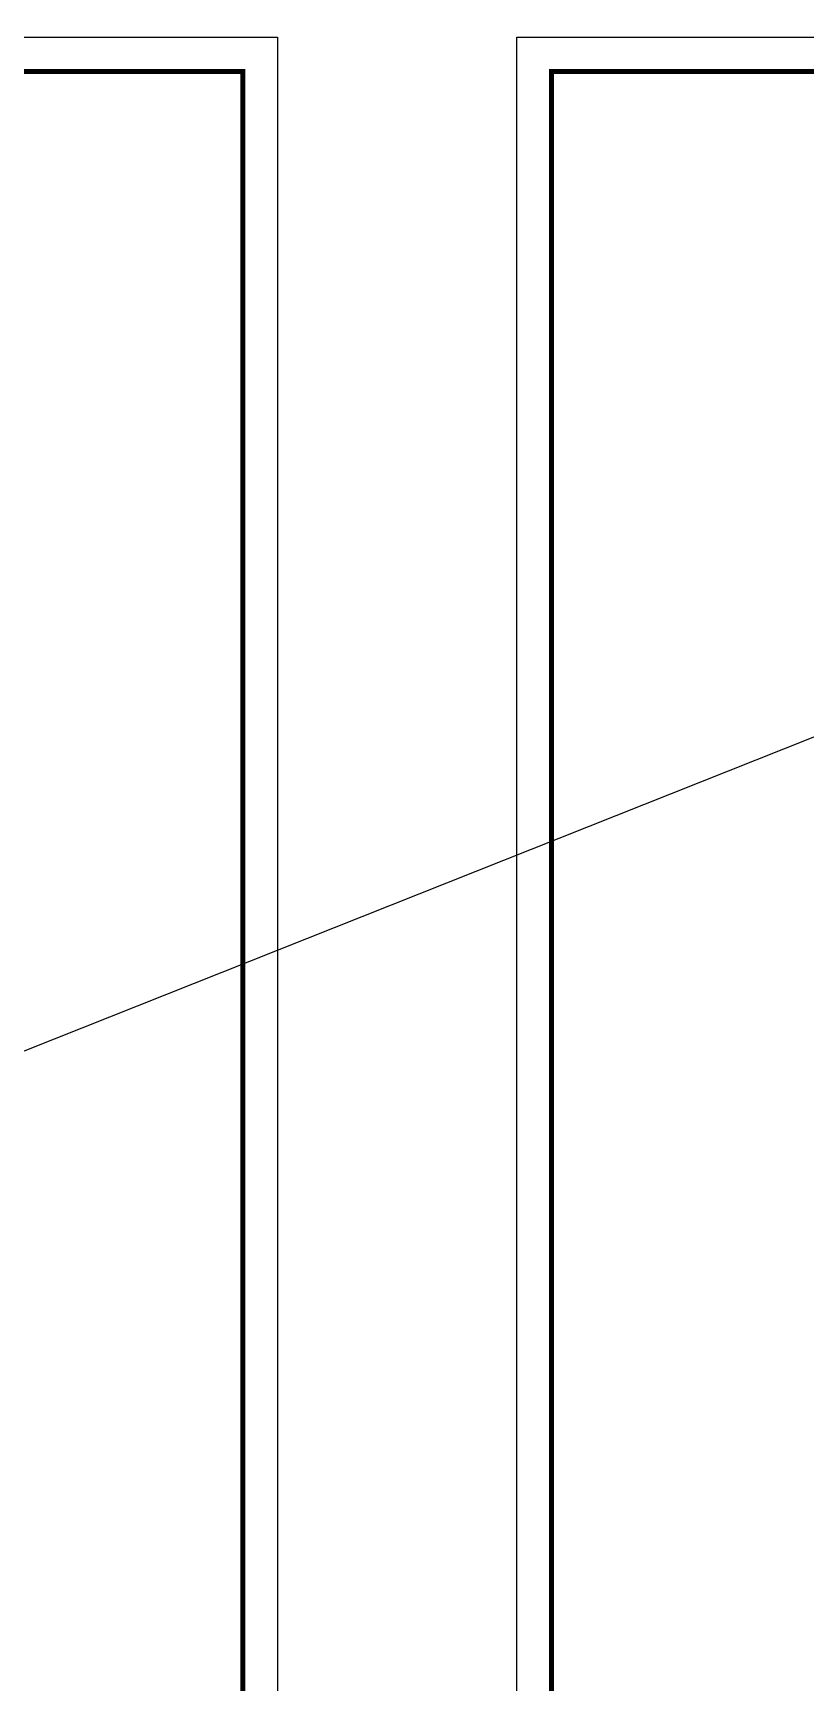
# Model space of a CAD drawing. Header units: millimetres. Extents: x 39175 to 443077, y -41362 to 75939.
# Drawn here: x 395970 to 403807, y 50766 to 67506 of the extents above; entities that cross this region are included whole.
import ezdxf

# ---------------------------------------------------------------- set-up
doc = ezdxf.new("R2010")
doc.units = ezdxf.units.MM
doc.layers.add('0-01图框模板说明', color=2, linetype='Continuous')
doc.layers.add('0-02图框细线', color=136, linetype='Continuous')

# ---------------------------------------------------------------- blocks, each defined once
blk = doc.blocks.new('hgggg')
at = {"layer": '0-01图框模板说明', "color": 2, "const_width": 0.724}
blk.add_lwpolyline([(3637.38, 670.41), (3637.38, 383.41), (3227.38, 383.41), (3227.38, 670.41)], close=True, dxfattribs=at)
at = {"layer": '0-02图框细线'}
blk.add_lwpolyline([(3642.38, 675.41), (3642.38, 378.41), (3222.38, 378.41), (3222.38, 675.41)], close=True, dxfattribs=at)

msp = doc.modelspace()

# ---------------------------------------------------------------- linework, layer by layer
at = {"color": 3}
msp.add_line((336773, 33674.7), (443077.3, 75939), dxfattribs=at)

# ---------------------------------------------------------------- block references
at = {"layer": '0-02图框细线', "xscale": 70, "yscale": 70, "zscale": 70}
for p in [(143484, 20185.6), (175315.1, 20185.6)]:
    msp.add_blockref('hgggg', p, dxfattribs=at)

doc.saveas('drawing.dxf')
